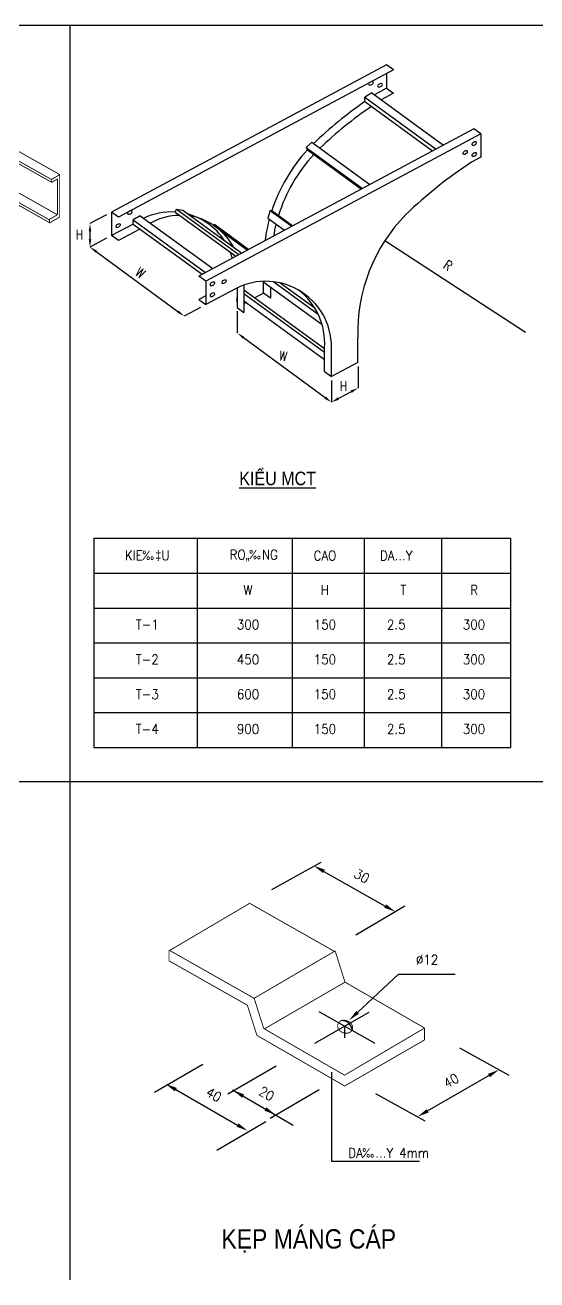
# Model space of a CAD drawing. Extents: x -5343388 to 7033982, y -486386 to 188356.
# Drawn here: x 488707 to 501951, y -113179 to -80736 of the extents above; entities that cross this region are included whole.
import ezdxf
from ezdxf.enums import TextEntityAlignment as Align

# ---------------------------------------------------------------- set-up
doc = ezdxf.new("R2010")
doc.units = 0
doc.header["$MEASUREMENT"] = 0
doc.layers.add('0-----TEXT DIEN', color=3, linetype='Continuous', lineweight=0)
for name, color, linetype in [('BTEXT', 5, 'Continuous'), ('DETAIL', 2, 'Continuous'), ('Dim', 9, 'Continuous'), ('E-Text @ 1', 3, 'Continuous'), ('TRAYS', 6, 'Continuous')]:
    doc.layers.add(name, color=color, linetype=linetype)
doc.styles.add('ROMANS', font='romans.shx', dxfattribs={"width": 0.8, "height": 250, "bigfont": 'vns.shx'})
doc.styles.add('TEXT1', font='', dxfattribs={"width": 0.85, "height": 200})
doc.styles.get('TEXT1').set_extended_font_data('.VnArialH')
doc.dimstyles.new('KT-ARROW', dxfattribs={"dimtxt": 2.5, "dimasz": 2, "dimexe": 1, "dimexo": 0.0625, "dimgap": 0.09, "dimtad": 0, "dimdec": 4, "dimzin": 0, "dimdsep": 46, "dimtxsty": 'ROMANS', "dimcen": 0.09, "dimadec": 0, "dimazin": 0, "dimtfac": 1, "dimtdec": 4, "dimtmove": 2, "dimatfit": 3, "dimfxl": 1, "dimtvp": 1, "dimtolj": 1, "dimtzin": 0, "dimarcsym": 0})

# ---------------------------------------------------------------- blocks, each defined once
blk = doc.blocks.new('*D223')
at = {"layer": 'BTEXT', "color": 0, "lineweight": -2, "transparency": 16777216}
blk.add_line((501657, -88680), (498018, -86311), dxfattribs=at)
at = {"layer": 'BTEXT', "color": 0, "transparency": 16777216}
blk.add_solid([(498019, -86310), (498018, -86311), (498017, -86310)], dxfattribs=at)
at = {"layer": 'DEFPOINTS', "color": 0, "transparency": 16777216}
for p in [(498017, -86310), (501657, -88680)]:
    blk.add_point(p, dxfattribs=at)
at = {"layer": 'BTEXT', "color": 0, "transparency": 16777216, "insert": (499651, -86949), "char_height": 250, "attachment_point": 5, "rotation": 326.932, "style": 'ROMANS'}
blk.add_mtext('\\A1;R', dxfattribs=at)

msp = doc.modelspace()

# ---------------------------------------------------------------- linework, layer by layer
at = {"color": 7, "linetype": 'ByBlock'}
for p, q in [((496440.64266, -102617.10155), (498026.49315, -103512.3839)), ((499123.17906, -108808.89559), (500708.98414, -107895.58986)), ((492604.53603, -108259.94787), (494204.59014, -109174.26451)), ((494070.54716, -108269.03691), (495640.27014, -109178.69854))]:
    msp.add_line(p, q, dxfattribs=at)
for points in [[(496465.22329, -102573.56086), (496416.06202, -102660.64225), (496179.39848, -102469.61773)], [(498051.07379, -103468.8432), (498001.91251, -103555.92459), (498287.73733, -103659.86773)], [(500684.03045, -107852.26189), (500733.93783, -107938.91784), (500968.95198, -107745.86773)], [(492629.34297, -108216.53571), (492579.72908, -108303.36003), (492344.06308, -108111.10619)], [(494373.61118, -108383.27606), (494323.47145, -108469.79777), (494088.97616, -108276.11773)], [(494949.84, -108716.93768), (494899.70027, -108803.4594), (495184.33529, -108910.61773)], [(499098.22537, -108765.56761), (499148.13275, -108852.22356), (498863.21121, -108958.61773)], [(494229.39709, -109130.85235), (494179.78319, -109217.67666), (494465.06308, -109323.10619)]]:
    msp.add_solid(points, dxfattribs=at)
at = {"layer": 'BTEXT', "color": 7}
for p, q in [((462481.90304, -80736.24268), (534481.90304, -80736.24268)), ((489861.89032, -80736.24268), (489861.89032, -113179.02136)), ((490811.41295, -85641.82467), (490386.6232, -85869.25921)), ((490386.6232, -86069.25921), (490386.6232, -86275.19331)), ((490811.41295, -86247.75877), (490386.6232, -86475.19331)), ((490547.93624, -86593.42233), (492663.42836, -88143.90187)), ((493249.53115, -88034.69637), (492824.7414, -88262.1309)), ((494191.41887, -88134.26134), (494191.41887, -88692.28037)), ((494355.68197, -88816.01935), (496471.17409, -90366.49889)), ((497321.80042, -89561.67369), (497321.80042, -90119.69271)), ((496632.48713, -89926.7089), (496632.48713, -90484.72792)), ((497145.48173, -90214.09461), (496815.45054, -90390.79495)), ((462481.90304, -100294.63623), (534481.90304, -100294.63623))]:
    msp.add_line(p, q, dxfattribs=at)
at = {"layer": 'BTEXT', "color": 8}
for p, q in [((496200.18309, -107056.61773), (497607.04136, -106259.36773)), ((496305.40517, -106238.36773), (497753.83267, -107056.61773))]:
    msp.add_line(p, q, dxfattribs=at)
at = {"layer": 'BTEXT', "color": 7}
for points in [[(490419.95653, -86069.25921), (490353.28986, -86069.25921), (490386.6232, -85869.25921)], [(490419.95653, -86275.19331), (490353.28986, -86275.19331), (490386.6232, -86475.19331)], [(490567.64108, -86566.53682), (490528.2314, -86620.30784), (490386.6232, -86475.19331)], [(492683.1332, -88117.01637), (492643.72352, -88170.78738), (492824.7414, -88262.1309)], [(494375.38681, -88789.13384), (494335.97713, -88842.90486), (494194.36893, -88697.79033)], [(497129.74808, -90184.70817), (497161.21538, -90243.48106), (497321.80042, -90119.69271)], [(496490.87893, -90339.61339), (496451.46925, -90393.3844), (496632.48713, -90484.72792)], [(496799.71689, -90361.4085), (496831.18419, -90420.18139), (496639.13185, -90485.19685)]]:
    msp.add_solid(points, dxfattribs=at)
at = {"layer": 'DETAIL', "color": 7}
for p, q in [((495096.0007, -103083.11773), (496366.45997, -102376.61773)), ((497261.49722, -104259.86773), (498534.55457, -103506.86773)), ((497311.4062, -106261.74647), (498365.03397, -105277.23755)), ((498365.03397, -105277.23755), (499837.4171, -105277.23755)), ((496974.49706, -106640.35611), (496974.49706, -106919.23218)), ((499947.90803, -107178.86773), (501220.96538, -107885.36773)), ((493304.75182, -107610.86773), (492052.47909, -108333.86773)), ((495202.25182, -107651.36773), (493949.97909, -108374.36773)), ((496318.39556, -108266.36773), (495049.23532, -109008.11773)), ((497777.21535, -108355.61773), (499050.2727, -109062.11773)), ((494933.89556, -109095.86773), (493664.73532, -109837.61773))]:
    msp.add_line(p, q, dxfattribs=at)
at = {"layer": 'DETAIL', "color": 6, "const_width": 22.5}
for points in [[(494534.81623, -103432.61773), (492431.67354, -104670.86773)], [(494534.81623, -103452.40412), (496737.98486, -104700.11773)], [(492431.67354, -104651.65412), (492431.67354, -104928.70663)], [(492431.67354, -104651.65412), (494634.84217, -105899.36773)], [(496736.68583, -104670.86773), (494614.05756, -105908.36773)], [(496737.98486, -104700.11773), (496984.80211, -105480.11773)], [(492431.67354, -104928.70663), (494458.17298, -106076.36773)], [(496993.89537, -105476.36773), (494889.45364, -106694.36773)], [(496984.80211, -105480.11773), (499044.23063, -106667.68461)], [(494458.17298, -106076.36773), (494704.99022, -106856.36773)], [(494634.84217, -105899.36773), (494881.65941, -106679.36773)], [(494881.65941, -106679.36773), (496992.59633, -107896.63686)], [(496993.89537, -107873.36773), (499044.23063, -106667.68461)], [(499042.47847, -106668.11773), (499042.47847, -106975.59886)], [(494704.99022, -106856.36773), (496992.59633, -108175.51293)], [(499042.47847, -106975.59886), (496989.99826, -108157.61773)]]:
    msp.add_lwpolyline(points, dxfattribs=at)
at = {"layer": 'DETAIL', "color": 7, "const_width": 22.5}
msp.add_lwpolyline([(496927.66698, -106783.68525, 0.0811985838), (497004.92078, -106801.74927, 0.0895706981), (497076.50163, -106793.77055, 0.1046742859), (497138.01144, -106760.30644, 0.1186029269), (497174.42458, -106710.13807, 0.1186029269), (497184.03375, -106648.89718, 0.1046742859), (497164.07389, -106581.77857, 0.0895706981), (497118.99276, -106525.60768, 0.0811985838), (497051.51287, -106483.88332, 0.0811985838), (496974.25906, -106465.8193, 0.0895706981), (496902.67822, -106473.79802, 0.1046742859), (496841.16841, -106507.26213, 0.1186029269), (496804.75527, -106557.4305, 0.1186029269), (496795.1461, -106618.67139, 0.1046742859), (496815.10595, -106685.79, 0.0895706981), (496860.18708, -106741.96089, 0.0811985838)], format="xyb", close=True, dxfattribs=at)
at = {"layer": 'DETAIL', "color": 7}
msp.add_arc((496895.24173, -106752.31501), 277.69999, 12.202615774, 89.747093256, dxfattribs=at)
msp.add_solid([(497345.38474, -106298.42697), (497277.42765, -106225.06598), (497091.32323, -106465.61773)], dxfattribs=at)
at = {"layer": 'Dim'}
for p, q in [((490486.91856, -94004.41308), (501269.00313, -94004.41308)), ((490486.91856, -94004.41308), (490486.91856, -99410.41308)), ((493159.91856, -94004.41308), (493159.91856, -99410.41308)), ((495620.99247, -94004.41308), (495620.99247, -99410.41308)), ((497484.17338, -94004.41308), (497484.17338, -99410.41308)), ((499477.67338, -94004.41308), (499477.67338, -99410.41308)), ((501269.00313, -94004.41308), (501269.00313, -99410.41308)), ((490486.91856, -94910.41308), (501269.00313, -94910.41308)), ((490486.91856, -95810.41308), (501269.00313, -95810.41308)), ((490486.91856, -95810.41308), (501269.00313, -95810.41308)), ((490486.91856, -96710.41308), (501269.00313, -96710.41308)), ((490486.91856, -96710.41308), (501269.00313, -96710.41308)), ((490486.91856, -97610.41308), (501269.00313, -97610.41308)), ((490486.91856, -97610.41308), (501269.00313, -97610.41308)), ((490486.91856, -98510.41308), (501269.00313, -98510.41308)), ((490486.91856, -98510.41308), (501269.00313, -98510.41308)), ((490486.91856, -99410.41308), (501269.00313, -99410.41308))]:
    msp.add_line(p, q, dxfattribs=at)
at = {"layer": 'TRAYS'}
for p, q in [((498060.3837, -81760.68986), (490943.5749, -85571.06451)), ((498242.55617, -81890.01576), (491125.74737, -85700.3904)), ((498242.55617, -81890.01576), (498060.3837, -81760.68986)), ((498060.3837, -81987.5518), (498060.3837, -82366.62396)), ((498060.3837, -82366.62396), (497823.52455, -82493.43952)), ((498060.3837, -82366.62396), (498239.25152, -82497.71918)), ((497498.33384, -82602.44389), (499340.4283, -83940.80385)), ((497498.33384, -82712.39494), (497498.33384, -82602.44389)), ((497498.33384, -82712.39494), (499253.30023, -83987.45266)), ((497675.33966, -82491.2759), (499530.06881, -83839.26939)), ((498239.25152, -82497.71918), (497917.92645, -82669.75821)), ((500316.32943, -83418.30156), (493199.52064, -87228.67621)), ((500498.5019, -83547.62746), (493381.69311, -87358.0021)), ((500498.5019, -83547.62746), (500316.32943, -83418.30156)), ((500498.5019, -83547.62746), (500498.5019, -84153.56155)), ((496123.87523, -83764.46414), (495982.31935, -83900.93414)), ((495982.31935, -83900.93414), (497438.65403, -84959.02321)), ((495982.31935, -83900.93414), (496013.99236, -83960.49867)), ((496013.99236, -83960.49867), (497409.68868, -84974.5314)), ((496123.87523, -83764.46414), (497628.29453, -84857.48875)), ((500498.5019, -84153.56155), (500261.64275, -84280.37711)), ((491125.74737, -85700.3904), (490943.5749, -85571.06451)), ((490943.5749, -85571.06451), (490943.5749, -86176.99861)), ((492588.28246, -85568.99027), (492626.9788, -85497.42345)), ((492588.28246, -85568.99027), (494162.79005, -86712.937)), ((492626.9788, -85497.42345), (494241.78015, -86670.64531)), ((492626.9788, -85497.42345), (492786.54775, -85519.2745)), ((492786.54775, -85519.2745), (494316.92147, -86630.41427)), ((495048.34654, -85532.07448), (494985.6432, -85725.83419)), ((495048.34654, -85532.07448), (495608.37872, -85938.96167)), ((495048.34654, -85532.07448), (495092.97162, -85533.85903)), ((495092.97162, -85533.85903), (495632.65664, -85925.96315)), ((491500.11227, -85879.02575), (490943.5749, -86176.99861)), ((491500.11227, -85769.07469), (493377.74443, -87133.25431)), ((491500.11227, -85879.02575), (491500.11227, -85769.07469)), ((491500.11227, -85879.02575), (493290.61635, -87179.90311)), ((491687.59421, -85666.88312), (493567.38493, -87031.71984)), ((493612.78398, -85891.76265), (493578.32888, -85910.36829)), ((493578.32888, -85910.36829), (494462.27384, -86552.59189)), ((493612.78398, -85891.76265), (494496.85431, -86534.07734)), ((494985.6432, -85725.83419), (495418.73821, -86040.49614)), ((491125.74737, -86306.3245), (490943.5749, -86176.99861)), ((491679.88357, -86009.63724), (491125.74737, -86306.3245)), ((493381.69311, -87358.0021), (493199.52064, -87228.67621)), ((493381.69311, -87358.0021), (493381.69311, -87963.9362)), ((494152.93152, -87551.01134), (493381.69311, -87963.9362)), ((494194.36893, -87530.23775), (494194.36893, -88035.07921)), ((494370.6204, -87456.77277), (494370.6204, -88164.25686)), ((494370.6204, -87580.65024), (496456.23565, -89094.92747)), ((494859.74371, -87361.80739), (496391.51799, -88474.70655)), ((494877.0375, -87669.57507), (494877.0375, -87361.12068)), ((495053.28898, -87502.42626), (495053.28898, -87798.75273)), ((495140.34111, -87372.43592), (496288.35378, -88206.51595)), ((495310.44556, -87401.85665), (496201.60543, -88048.89024)), ((493381.69311, -87737.07426), (493199.52064, -87834.61031)), ((493202.82528, -87832.84098), (493381.69311, -87963.9362)), ((494194.36893, -87892.60953), (494194.36893, -87782.65848)), ((494370.6204, -87674.69297), (496456.23565, -89189.98115)), ((494370.6204, -87867.93039), (496456.23565, -89383.21857)), ((494428.29547, -87909.83378), (494370.6204, -87940.71329)), ((494877.0375, -87669.57507), (494656.05337, -87787.89107)), ((495053.28898, -87798.75273), (494877.0375, -87669.57507)), ((494194.36893, -88035.07921), (494370.6204, -88164.25686)), ((497315.1557, -89456.51267), (497315.1557, -88817.04509)), ((496456.23565, -89694.10547), (496456.23565, -89074.09325)), ((496632.48713, -89822.0168), (496632.48713, -89182.54922)), ((497315.1557, -89456.51267), (496632.48713, -89822.0168)), ((496456.23565, -89692.83915), (496632.48713, -89822.0168))]:
    msp.add_line(p, q, dxfattribs=at)
at = {"layer": 'TRAYS', "const_width": 22.5}
for points in [[(489609.10528, -84603.39889), (485627.21628, -82366.7606)], [(489394.77732, -84730.00942), (485423.1279, -82499.17311)], [(489396.72732, -84802.15942), (485432.8779, -82575.77016)], [(489391.48339, -84728.16328), (489606.6279, -84601.56537)], [(489603.4779, -85697.76113), (489603.4779, -84610.592)], [(489336.4779, -85771.62808), (487977.92422, -85003.45494)], [(489544.9779, -85641.7308), (488191.9779, -84876.72401)], [(489395.75905, -84801.61676), (489544.9779, -84713.81161)], [(489396.4779, -84730.14075), (489396.4779, -84800.34075)], [(489544.9779, -85641.7308), (489544.9779, -84713.81161)], [(489345.60843, -85847.87196), (487916.106, -85039.2484)], [(489325.36321, -85765.2912), (489544.9779, -85637.44922)], [(489336.4779, -85853.18701), (489603.4779, -85697.76113)], [(489336.4779, -85853.18701), (489336.4779, -85758.82112)]]:
    msp.add_lwpolyline(points, dxfattribs=at)
at = {"layer": 'TRAYS'}
for centre, radius, start, end in [((503950.33897, -91943.89444), 11262.72406, 124.950158658, 133.68336007), ((503784.61885, -92415.1998), 11653.64998, 121.616919718, 122.64459149), ((503950.33897, -91943.89444), 11262.72406, 122.955702038, 123.422202454), ((503950.33897, -91943.89444), 11062.72406, 122.955702038, 123.03281599), ((503950.33897, -91943.89444), 11062.72406, 124.592095224, 133.494749331), ((499219.23733, -86893.05512), 4344.36217, 137.543847943, 161.768064743), ((499219.23733, -86893.05512), 4144.36217, 137.230861153, 162.656351081), ((506388.45717, -93730.83204), 11262.72406, 122.955702038, 134.02684532), ((492494.43612, -87201.78401), 1635.48847, 86.710490745, 116.010674701), ((492494.43612, -87201.78401), 1635.48847, 33.63855033, 74.397812954), ((501657.35553, -88679.99272), 4344.36217, 135.459009311, 181.807820168), ((497413.964, -96395.62656), 12161.3012, 118.090666915, 119.096660769), ((492753.4295, -87348.83069), 1694.63394, 91.588404198, 118.320590058), ((492753.4295, -87348.83069), 1694.63394, 76.852963195, 81.752851855), ((492635.48569, -87305.17285), 1683.57745, 29.676073064, 72.602448644), ((499219.23733, -86893.05512), 4344.36217, 164.820166935, 172.296262259), ((499219.23733, -86893.05512), 4144.36217, 165.875359622, 170.270742422), ((492494.43612, -87201.78401), 1635.48847, 15.574012921, 21.289509257), ((494935.87927, -89061.055), 1700.9524, 355.904036666, 117.406443721), ((494739.42598, -88956.27536), 1720.84761, 356.074171307, 53.09481406)]:
    msp.add_arc(centre, radius, start, end, dxfattribs=at)
at = {"layer": 'TRAYS', "extrusion": (0, 0, -1)}
for centre in [(497658.47004, -82241.33579), (497889.97975, -82293.77196), (500096.58825, -84028.27339), (500328.09796, -83800.02278), (500328.09796, -84080.70956), (491419.21113, -85581.86589), (491115.44911, -85920.8892), (493553.56731, -87427.14001), (493857.32933, -87368.80349), (493553.56731, -87707.82679)]:
    msp.add_ellipse(centre, major_axis=(-59.30502, -31.7522), ratio=0.5416451351, dxfattribs=at)

# ---------------------------------------------------------------- texts
at = {"color": 0, "linetype": 'ByBlock', "style": 'ROMANS', "width": 0.9}
for s, rotation, p in [('30', 330.55336129, (497417.92269, -102738.1875)), ('40', 29.938741207, (499728.92893, -108027.28292))]:
    msp.add_text(s, height=250, rotation=rotation, dxfattribs=at).set_placement(p, align=Align.MIDDLE_CENTER)
at = {"color": 7, "linetype": 'ByBlock', "style": 'ROMANS', "width": 0.9}
for s, rotation, p in [('40', 330.255118704, (493590.61519, -108391.51501)), ('20', 329.907512525, (494956.39708, -108364.16129))]:
    msp.add_text(s, height=250, rotation=rotation, dxfattribs=at).set_placement(p, align=Align.MIDDLE_CENTER)
at = {"layer": '0-----TEXT DIEN', "style": 'ROMANS', "width": 0.9}
for s, p in [('KIE‰‡U', (491868.41856, -94451.41308)), ('RO„‰NG', (494624.46473, -94451.41308)), ('CAO', (496465.49247, -94451.41308)), ('DA…Y', (498312.17338, -94451.41308)), ('W', (494476.06108, -95343.91308)), ('H', (496465.49247, -95343.91308)), ('T', (498493.67338, -95343.91308)), ('R', (500327.66982, -95343.91308)), ('T-1', (491868.41856, -96236.41308)), ('300', (494476.06108, -96236.41308)), ('150', (496465.49247, -96236.41308)), ('2.5', (498312.17338, -96236.41308)), ('300', (500322.17338, -96236.41308)), ('T-2', (491868.41856, -97136.41308)), ('450', (494476.06108, -97136.41308)), ('150', (496465.49247, -97136.41308)), ('2.5', (498312.17338, -97136.41308)), ('300', (500322.17338, -97136.41308)), ('T-3', (491868.41856, -98036.41308)), ('600', (494476.06108, -98036.41308)), ('150', (496465.49247, -98036.41308)), ('2.5', (498312.17338, -98036.41308)), ('300', (500322.17338, -98036.41308)), ('T-4', (491868.41856, -98936.41308)), ('900', (494476.06108, -98936.41308)), ('150', (496465.49247, -98936.41308)), ('2.5', (498312.17338, -98936.41308)), ('300', (500322.17338, -98936.41308))]:
    msp.add_text(s, height=250, dxfattribs=at).set_placement(p, align=Align.MIDDLE)
msp.add_text('DA‰…Y 4mm', height=250, dxfattribs=at).set_placement((497067.77078, -109895.36773), align=Align.MIDDLE_LEFT)
at = {"layer": 'BTEXT', "color": 7, "extrusion": (0, 0, -1), "char_height": 250, "attachment_point": 5, "style": 'ROMANS'}
for s, insert, text_direction in [('\\A1;H', (490114.84481, -86150.94396), (-1, 0, 0)), ('\\A1;W', (491688.2095, -87141.99894), (-0.806565, 0.591145, 0)), ('W', (495386.53747, -89295.07258), (-0.987688, 0.156434, 0)), ('H', (496945.14693, -90070.48496), (-1, 0, 0))]:
    msp.add_mtext(s, dxfattribs=dict(at, insert=insert, text_direction=text_direction))
at = {"layer": 'DETAIL', "color": 7, "style": 'ROMANS', "width": 0.9}
msp.add_text('%%C12', height=250, dxfattribs=at).set_placement((498819.55996, -104902.23755), align=Align.MIDDLE_LEFT)
at = {"layer": 'E-Text @ 1', "style": 'TEXT1', "width": 0.85}
for s, height, p in [('%%UkiÓu mct', 350, (495241.64627, -92407.01323)), ('kÑp m¸ng c¸p', 500, (496047.33551, -112108.61222))]:
    msp.add_text(s, height=height, dxfattribs=at).set_placement(p, align=Align.MIDDLE)

# ---------------------------------------------------------------- dimensions: what is measured, and where the dimension line sits
at = {"layer": 'BTEXT', "color": 7}
dim = msp.add_radius_dim(center=(501657.35553, -88679.99272), mpoint=(498016.67822, -86309.55997), text='R', dimstyle='KT-ARROW', dxfattribs=at)
dim.commit()
dim.dimension.update_dxf_attribs({"geometry": '*D223', "text_midpoint": (499650.78092, -86948.99633), "dimtype": 164})

# ---------------------------------------------------------------- leaders
at = {"layer": 'TRAYS'}
msp.add_leader([(496635.00444, -107807.67932), (496635.00444, -110109.57002), (498912.52732, -110109.57002)], dimstyle='KT-ARROW', override={"dimgap": 0.09, "dimtad": 0}, dxfattribs=at)

doc.saveas('drawing.dxf')
